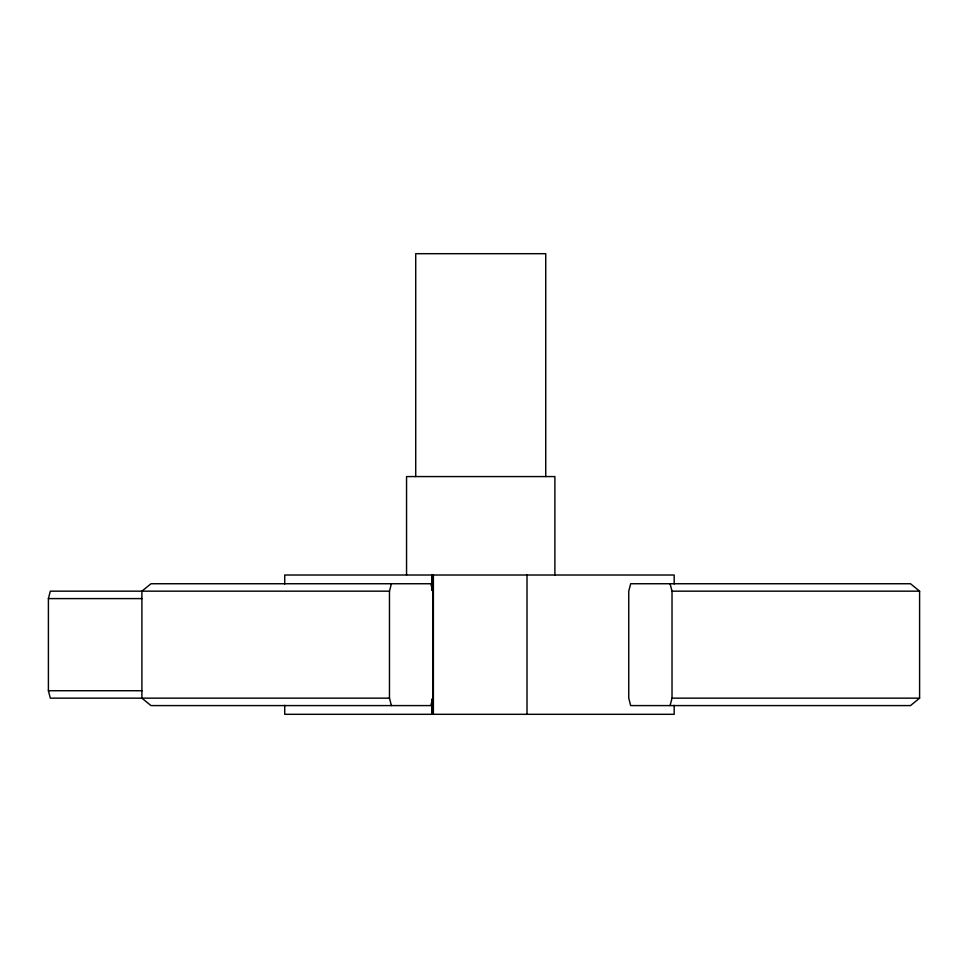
<?xml version="1.0" encoding="UTF-8"?>
<svg xmlns="http://www.w3.org/2000/svg" width="968" height="968" viewBox="0 0 968 968"><rect width="100%" height="100%" fill="white"/><g stroke="black" fill="none" stroke-linecap="round" stroke-linejoin="round"><path stroke-width="1.45" d="M391.399 705.587L389.475 698.158L50.324 698.158L48.4 690.729L48.4 598.599L50.324 591.17L389.475 591.17L391.399 583.74M670.098 705.587L672.022 698.158L672.022 591.17L670.098 583.74M919.6 698.158L910.501 705.587L630.676 705.587L628.752 698.158L628.752 591.17L630.676 583.74L910.501 583.74L919.6 591.17L919.6 698.158L672.022 698.158M672.022 591.17L919.6 591.17M48.4 598.599L142.139 598.599M48.4 690.729L142.139 690.729M674.176 583.994L674.176 575.016L284.725 575.016L284.725 583.994M674.176 705.333L674.176 714.311L284.725 714.311L284.725 705.333M554.894 575.016L554.894 476.571L406.548 476.571L406.548 575.016M545.734 476.571L545.734 253.689L415.72 253.689L415.72 476.571M527.015 575.016L527.015 714.311M433.374 575.016L433.374 714.311M432.006 575.016L432.006 589.996M432.006 699.332L432.006 714.311M431.837 575.016L431.837 589.996M431.837 699.332L431.837 714.311M389.475 591.17L389.475 698.158M432.744 698.158L430.82 705.587L150.996 705.587L141.897 698.158L141.897 591.17L150.996 583.74L430.82 583.74L432.744 591.17L432.744 698.158"/></g></svg>
